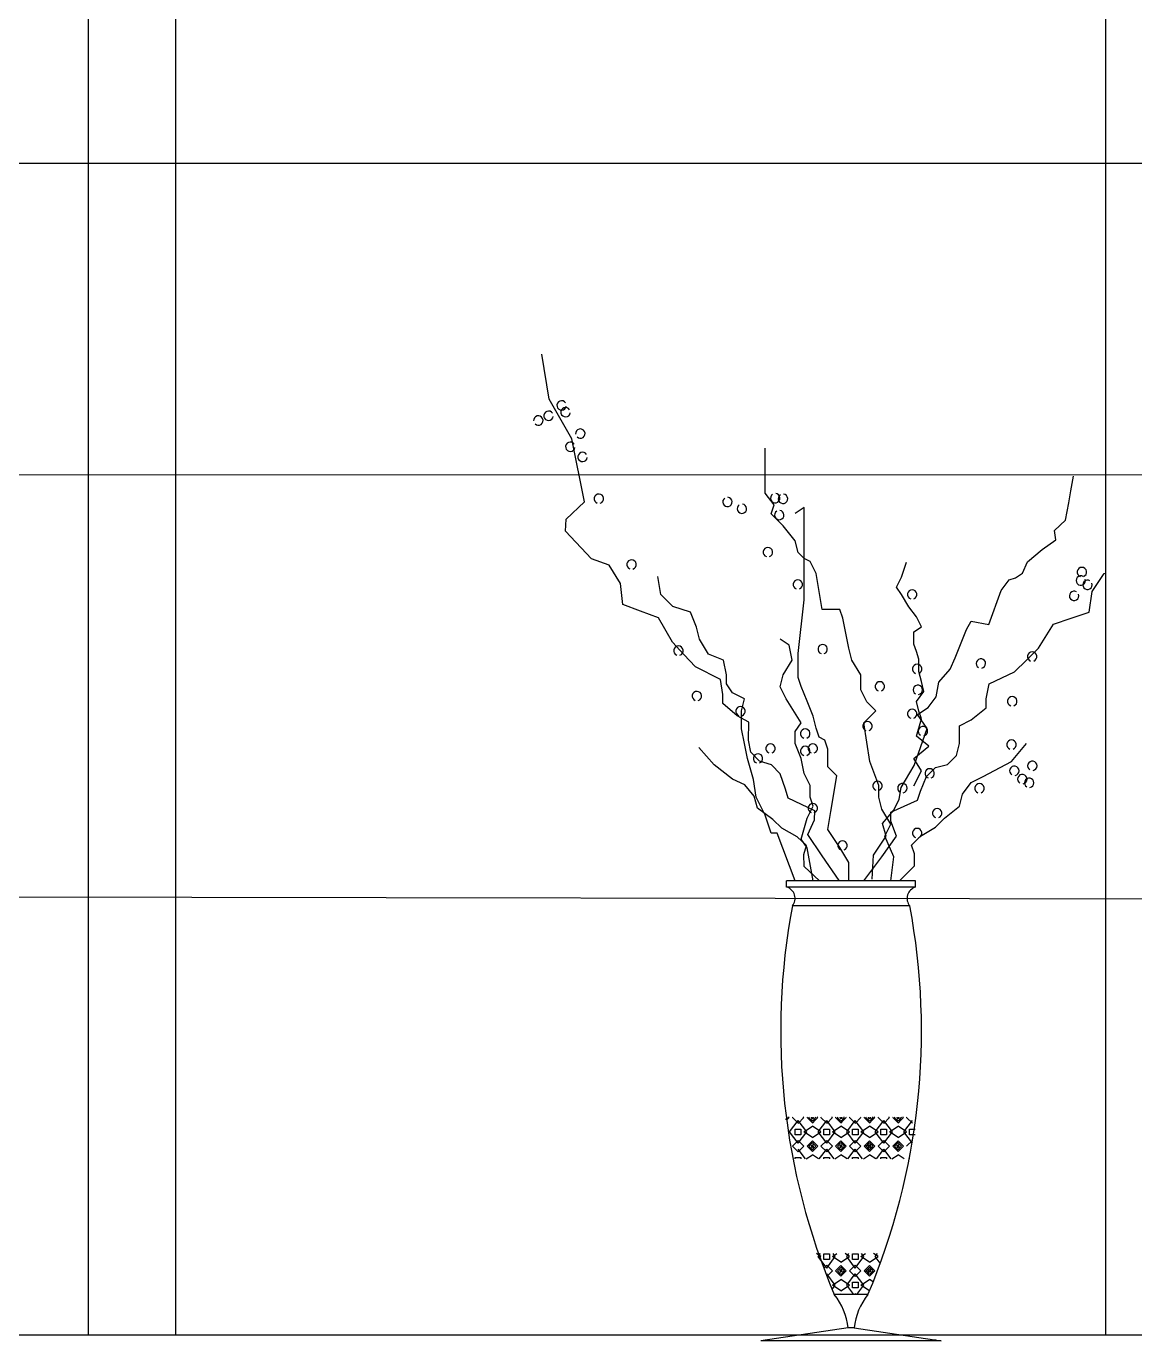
# Model space of a CAD drawing. Extents: x 10753 to 18704, y -5361 to 1140.
# Drawn here: x 15349.7 to 15406.9, y -3806.7 to -3738.9 of the extents above; entities that cross this region are included whole.
import ezdxf

# ---------------------------------------------------------------- set-up
doc = ezdxf.new("R2010")
doc.units = 0
doc.header["$LTSCALE"] = 30
doc.header["$MEASUREMENT"] = 0
doc.layers.get('0').update_dxf_attribs({"linetype": 'CONTINUOUS'})
doc.layers.add('bath', color=23, linetype='CONTINUOUS')
doc.layers.add('WALL', color=2, linetype='CONTINUOUS')
doc.styles.add('DIM_FONT', font='simplex_.ttf', dxfattribs={"width": 0.6})

msp = doc.modelspace()

# ---------------------------------------------------------------- linework, layer by layer
at = {"color": 230}
for p, q in [((15323.43093, -3745.92444), (15558.81494, -3745.92444)), ((15328.75671, -3761.98766), (15558.81494, -3762.02056)), ((15336.63878, -3783.77875), (15558.81494, -3784.15903))]:
    msp.add_line(p, q, dxfattribs=at)
at = {"color": 3, "linetype": 'Continuous'}
msp.add_line((15405.36157, -3767.10262), (15405.43866, -3767.07694), dxfattribs=at)
at = {"color": 8}
for p, q in [((15390.74698, -3802.36112, 12.63086), (15390.51901, -3802.20914, 12.63086)), ((15390.59995, -3802.36144, 12.63086), (15390.71417, -3802.20914, 12.63086)), ((15390.59995, -3802.36144, 12.63086), (15390.71417, -3802.20914, 12.63086)), ((15390.89471, -3802.50876, 12.63086), (15390.89471, -3802.21404, 12.63086)), ((15390.89471, -3802.21404, 12.63086), (15391.18943, -3802.21404, 12.63086)), ((15391.18943, -3802.21404, 12.63086), (15391.18943, -3802.50876, 12.63086)), ((15391.3365, -3802.36104, 12.63086), (15391.56435, -3802.20914, 12.63086)), ((15391.48419, -3802.36136, 12.63086), (15391.37002, -3802.20914, 12.63086)), ((15391.48419, -3802.36136, 12.63086), (15391.37002, -3802.20914, 12.63086)), ((15392.22059, -3802.36112, 12.63086), (15391.99262, -3802.20914, 12.63086)), ((15392.07356, -3802.36144, 12.63086), (15392.18778, -3802.20914, 12.63086)), ((15392.07356, -3802.36144, 12.63086), (15392.18778, -3802.20914, 12.63086)), ((15392.36831, -3802.50876, 12.63086), (15392.36831, -3802.21404, 12.63086)), ((15392.36831, -3802.21404, 12.63086), (15392.66303, -3802.21404, 12.63086)), ((15392.66303, -3802.21404, 12.63086), (15392.66303, -3802.50876, 12.63086)), ((15392.81011, -3802.36104, 12.63086), (15393.03796, -3802.20914, 12.63086)), ((15392.95779, -3802.36136, 12.63086), (15392.84363, -3802.20914, 12.63086)), ((15392.95779, -3802.36136, 12.63086), (15392.84363, -3802.20914, 12.63086)), ((15393.69419, -3802.36112, 12.63086), (15393.46622, -3802.20914, 12.63086)), ((15393.69419, -3802.36112, 12.63086), (15393.46622, -3802.20914, 12.63086)), ((15393.54716, -3802.36144, 12.63086), (15393.66138, -3802.20914, 12.63086)), ((15393.54716, -3802.36144, 12.63086), (15393.66138, -3802.20914, 12.63086)), ((15390.68626, -3802.40158, 12.63086), (15390.74706, -3802.36104, 12.63086)), ((15391.18943, -3802.50876, 12.63086), (15390.89471, -3802.50876, 12.63086)), ((15392.66303, -3802.50876, 12.63086), (15392.36831, -3802.50876, 12.63086))]:
    msp.add_line(p, q, dxfattribs=at)
at = {"layer": 'bath'}
for p, q in [((15376.71709, -3758.09878), (15376.33214, -3755.77483)), ((15377.88233, -3760.14063), (15376.71709, -3758.09878)), ((15378.54446, -3763.39827), (15377.88233, -3760.14063)), ((15387.87295, -3761.40509), (15387.87295, -3760.63515)), ((15387.87295, -3762.02104), (15387.87295, -3761.40509)), ((15387.87295, -3762.94496), (15387.87295, -3762.02104)), ((15403.6474, -3762.84009), (15403.78634, -3762.08279)), ((15388.33522, -3763.56091), (15387.87295, -3762.94496)), ((15403.53626, -3763.44593), (15403.6474, -3762.84009)), ((15377.58961, -3764.29084), (15378.54446, -3763.39827)), ((15388.18113, -3764.02287), (15388.33522, -3763.56091)), ((15403.36954, -3764.35469), (15403.53626, -3763.44593)), ((15377.56906, -3764.90644), (15377.58961, -3764.29084)), ((15388.79749, -3764.63882), (15388.18113, -3764.02287)), ((15389.87612, -3763.68736), (15389.41385, -3763.99533)), ((15389.87612, -3766.61312), (15389.87612, -3763.68736)), ((15378.90886, -3766.33783), (15377.56906, -3764.90644)), ((15389.41385, -3765.40876), (15388.79749, -3764.63882)), ((15402.80371, -3764.87711), (15403.36954, -3764.35469)), ((15402.87191, -3765.35929), (15402.80371, -3764.87711)), ((15389.56794, -3766.02471), (15389.41385, -3765.40876)), ((15402.15453, -3765.85391), (15402.87191, -3765.35929)), ((15379.82261, -3766.67648), (15378.90886, -3766.33783)), ((15389.87612, -3766.33268), (15389.56794, -3766.02471)), ((15390.1843, -3766.48667), (15389.87612, -3766.33268)), ((15401.40935, -3766.49999), (15402.15453, -3765.85391)), ((15380.4078, -3767.62045), (15379.82261, -3766.67648)), ((15389.87612, -3768.46097), (15389.87612, -3766.61312)), ((15390.49248, -3767.10262), (15390.1843, -3766.48667)), ((15394.90317, -3767.28499), (15395.15999, -3766.51505)), ((15401.14664, -3767.07802), (15401.40935, -3766.49999)), ((15380.52585, -3768.7029), (15380.4078, -3767.62045)), ((15382.47981, -3768.18053), (15382.32572, -3767.25661)), ((15390.80066, -3768.95047), (15390.49248, -3767.10262)), ((15394.64636, -3767.79828), (15394.90317, -3767.28499)), ((15400.04277, -3767.97141), (15400.45704, -3767.42118)), ((15400.45704, -3767.42118), (15400.78795, -3767.32533)), ((15400.78795, -3767.32533), (15401.14664, -3767.07802)), ((15404.74521, -3768.02655), (15405.36157, -3767.10262)), ((15383.09617, -3768.79649), (15382.47981, -3768.18053)), ((15394.90317, -3768.18325), (15394.64636, -3767.79828)), ((15395.2884, -3768.82486), (15394.90317, -3768.18325)), ((15399.40621, -3769.73332), (15400.04277, -3767.97141)), ((15404.59112, -3769.10446), (15404.74521, -3768.02655)), ((15381.4396, -3769.04155), (15380.52585, -3768.7029)), ((15382.35334, -3769.3802), (15381.4396, -3769.04155)), ((15384.0207, -3769.10446), (15383.09617, -3768.79649)), ((15389.56794, -3771.23274), (15389.87612, -3768.46097)), ((15391.7252, -3768.95047), (15390.80066, -3768.95047)), ((15391.87929, -3769.41243), (15391.7252, -3768.95047)), ((15395.67363, -3769.33816), (15395.2884, -3768.82486)), ((15383.08227, -3770.63712), (15382.35334, -3769.3802)), ((15384.32888, -3769.8744), (15384.0207, -3769.10446)), ((15392.18747, -3770.95231), (15391.87929, -3769.41243)), ((15395.93044, -3769.85145), (15395.67363, -3769.33816)), ((15398.26193, -3769.99306), (15398.49685, -3769.56649)), ((15398.49685, -3769.56649), (15399.40621, -3769.73332)), ((15401.97159, -3770.95231), (15402.74204, -3769.72041)), ((15402.74204, -3769.72041), (15403.66658, -3769.41243)), ((15403.66658, -3769.41243), (15404.59112, -3769.10446)), ((15384.48298, -3770.49035), (15384.32888, -3769.8744)), ((15395.54522, -3770.10809), (15395.93044, -3769.85145)), ((15395.54522, -3770.74971), (15395.54522, -3770.10809)), ((15397.68094, -3771.45205), (15398.26193, -3769.99306)), ((15383.67773, -3771.27329), (15383.08227, -3770.63712)), ((15384.94525, -3771.26029), (15384.48298, -3770.49035)), ((15389.10568, -3770.79832), (15388.6434, -3770.49035)), ((15389.25976, -3771.56826), (15389.10568, -3770.79832)), ((15392.34156, -3771.56826), (15392.18747, -3770.95231)), ((15395.67363, -3771.13468), (15395.54522, -3770.74971)), ((15401.35523, -3771.56826), (15401.97159, -3770.95231)), ((15384.2732, -3771.90946), (15383.67773, -3771.27329)), ((15385.71569, -3771.56826), (15384.94525, -3771.26029)), ((15385.86979, -3772.3382), (15385.71569, -3771.56826)), ((15388.79749, -3772.3382), (15389.25976, -3771.56826)), ((15389.56794, -3772.46464), (15389.56794, -3771.23274)), ((15392.80383, -3772.3382), (15392.34156, -3771.56826)), ((15395.80203, -3771.51964), (15395.67363, -3771.13468)), ((15395.80203, -3772.16126), (15395.80203, -3771.51964)), ((15397.41824, -3772.03008), (15397.68094, -3771.45205)), ((15400.73887, -3772.18421), (15401.35523, -3771.56826)), ((15385.56109, -3772.56874), (15384.2732, -3771.90946)), ((15385.86979, -3772.80016), (15385.86979, -3772.3382)), ((15388.6434, -3772.95415), (15388.79749, -3772.3382)), ((15389.72203, -3772.92661), (15389.56794, -3772.46464)), ((15392.80383, -3773.10813), (15392.80383, -3772.3382)), ((15395.93044, -3772.67455), (15395.80203, -3772.16126)), ((15396.82462, -3772.70397), (15397.41824, -3772.03008)), ((15399.4297, -3772.80016), (15400.73887, -3772.18421)), ((15385.68941, -3773.34339), (15385.56109, -3772.56874)), ((15386.17796, -3773.26212), (15385.86979, -3772.80016)), ((15388.95158, -3773.5701), (15388.6434, -3772.95415)), ((15390.03021, -3773.69655), (15389.72203, -3772.92661)), ((15393.11201, -3773.72408), (15392.80383, -3773.10813)), ((15396.05885, -3773.18784), (15395.93044, -3772.67455)), ((15396.68569, -3773.46127), (15396.82462, -3772.70397)), ((15399.27561, -3773.5701), (15399.4297, -3772.80016)), ((15385.674, -3773.8051), (15385.68941, -3773.34339)), ((15386.42347, -3774.44641), (15385.674, -3773.8051)), ((15386.79432, -3773.5701), (15386.17796, -3773.26212)), ((15386.64024, -3774.18604), (15386.79432, -3773.5701)), ((15389.72203, -3774.802), (15388.95158, -3773.5701)), ((15390.33839, -3774.46648), (15390.03021, -3773.69655)), ((15393.57428, -3774.18604), (15393.11201, -3773.72408)), ((15395.67363, -3773.70113), (15396.05885, -3773.18784)), ((15395.80203, -3774.21443), (15395.67363, -3773.70113)), ((15396.27142, -3774.01149), (15396.68569, -3773.46127)), ((15399.27561, -3774.03206), (15399.27561, -3773.5701)), ((15387.02921, -3774.77478), (15386.42347, -3774.44641)), ((15386.64024, -3775.10997), (15386.64024, -3774.18604)), ((15390.49248, -3775.08243), (15390.33839, -3774.46648)), ((15392.95792, -3774.802), (15393.57428, -3774.18604)), ((15395.73338, -3774.38246), (15396.27142, -3774.01149)), ((15396.22848, -3775.09952), (15395.73338, -3774.38246)), ((15395.93044, -3774.59939), (15395.80203, -3774.21443)), ((15398.50515, -3774.64801), (15399.27561, -3774.03206)), ((15386.79432, -3775.87991), (15386.64024, -3775.10997)), ((15386.99839, -3775.69819), (15387.02921, -3774.77478)), ((15389.41385, -3775.26396), (15389.72203, -3774.802)), ((15390.64657, -3775.54439), (15390.49248, -3775.08243)), ((15393.2661, -3776.80383), (15392.95792, -3774.802)), ((15395.56413, -3777.01288), (15396.22848, -3775.09952)), ((15395.67363, -3775.49765), (15395.93044, -3774.59939)), ((15397.8888, -3774.95598), (15398.50515, -3774.64801)), ((15397.8888, -3775.87991), (15397.8888, -3774.95598)), ((15387.13184, -3776.31894), (15386.99839, -3775.69819)), ((15389.41385, -3775.87991), (15389.41385, -3775.26396)), ((15390.95475, -3775.69838), (15390.64657, -3775.54439)), ((15391.10884, -3776.16034), (15390.95475, -3775.69838)), ((15396.31566, -3776.01095), (15395.67363, -3775.49765)), ((15385.23711, -3776.97333), (15384.4377, -3776.07434)), ((15386.94842, -3776.64985), (15386.79432, -3775.87991)), ((15387.57844, -3776.79607), (15387.13184, -3776.31894)), ((15389.72203, -3776.64985), (15389.41385, -3775.87991)), ((15391.10884, -3777.08427), (15391.10884, -3776.16034)), ((15395.54522, -3776.65256), (15396.31566, -3776.01095)), ((15397.27244, -3776.95782), (15397.73471, -3776.49586)), ((15397.73471, -3776.49586), (15397.8888, -3775.87991)), ((15400.58478, -3776.80383), (15401.35523, -3775.87991)), ((15386.18563, -3777.71352), (15385.23711, -3776.97333)), ((15387.25659, -3777.72776), (15386.94842, -3776.64985)), ((15388.18932, -3776.97053), (15387.57844, -3776.79607)), ((15388.63592, -3777.44766), (15388.18932, -3776.97053)), ((15389.87612, -3777.41978), (15389.72203, -3776.64985)), ((15391.57111, -3777.54623), (15391.10884, -3777.08427)), ((15393.72837, -3778.03573), (15393.2661, -3776.80383)), ((15394.88716, -3778.14115), (15395.56413, -3777.01288)), ((15395.93044, -3777.29417), (15395.54522, -3776.65256)), ((15396.19381, -3777.57377), (15396.65608, -3777.11181)), ((15396.65608, -3777.11181), (15397.27244, -3776.95782)), ((15399.12152, -3777.57377), (15400.58478, -3776.80383)), ((15386.81147, -3778.00176), (15386.18563, -3777.71352)), ((15387.41068, -3778.65168), (15387.25659, -3777.72776)), ((15388.91824, -3778.22745), (15388.63592, -3777.44766)), ((15390.1843, -3778.03573), (15389.87612, -3777.41978)), ((15391.26293, -3779.39408), (15391.57111, -3777.54623)), ((15395.54522, -3778.06411), (15395.93044, -3777.29417)), ((15395.88563, -3778.34371), (15396.19381, -3777.57377)), ((15398.04289, -3778.49769), (15398.50515, -3777.88175)), ((15398.50515, -3777.88175), (15399.12152, -3777.57377)), ((15387.29306, -3778.60272), (15386.81147, -3778.00176)), ((15389.05683, -3778.69429), (15388.91824, -3778.22745)), ((15390.1843, -3778.65168), (15390.1843, -3778.03573)), ((15393.72837, -3778.65168), (15393.72837, -3778.03573)), ((15394.77601, -3778.74699), (15394.88716, -3778.14115)), ((15395.73154, -3778.80567), (15395.88563, -3778.34371)), ((15397.8888, -3779.11365), (15398.04289, -3778.49769)), ((15387.46664, -3779.21346), (15387.29306, -3778.60272)), ((15387.87295, -3779.57561), (15387.41068, -3778.65168)), ((15388.25627, -3779.80463), (15387.46664, -3779.21346)), ((15390.42232, -3779.35617), (15389.05683, -3778.69429)), ((15390.03021, -3779.7296), (15390.33839, -3779.11365)), ((15390.33839, -3779.11365), (15390.1843, -3778.65168)), ((15393.88246, -3779.26763), (15393.72837, -3778.65168)), ((15394.34473, -3779.42162), (15395.73154, -3778.80567)), ((15394.5133, -3779.32502), (15394.77601, -3778.74699)), ((15397.11835, -3779.72959), (15397.8888, -3779.11365)), ((15388.18113, -3780.49953), (15387.87295, -3779.57561)), ((15388.73297, -3780.25168), (15388.25627, -3779.80463)), ((15389.72203, -3780.80751), (15390.03021, -3779.7296)), ((15390.07321, -3780.5771), (15390.40691, -3779.81788)), ((15390.40691, -3779.81788), (15390.42232, -3779.35617)), ((15391.10884, -3780.31801), (15391.26293, -3779.39408)), ((15394.34473, -3780.03757), (15393.88246, -3779.26763)), ((15393.91969, -3779.9989), (15394.5133, -3779.32502)), ((15394.34473, -3779.88358), (15394.34473, -3779.42162)), ((15394.65291, -3780.65352), (15394.34473, -3779.88358)), ((15396.65608, -3780.19156), (15397.11835, -3779.72959)), ((15388.48931, -3780.49953), (15388.18113, -3780.49953)), ((15389.41385, -3782.96333), (15388.48931, -3780.49953)), ((15389.5177, -3780.68894), (15388.73297, -3780.25168)), ((15390.80727, -3781.68012), (15390.07321, -3780.5771)), ((15391.7252, -3781.24193), (15391.10884, -3780.31801)), ((15394.11167, -3780.66035), (15393.91969, -3779.9989)), ((15394.03655, -3780.65352), (15394.34473, -3780.03757)), ((15395.88563, -3780.65352), (15396.65608, -3780.19156)), ((15389.99441, -3781.13599), (15389.5177, -3780.68894)), ((15390.03021, -3781.26947), (15389.72203, -3780.80751)), ((15389.85507, -3781.60261), (15389.99441, -3781.13599)), ((15390.33839, -3782.96333), (15390.03021, -3781.26947)), ((15392.18747, -3782.01187), (15391.7252, -3781.24193)), ((15393.46248, -3781.63716), (15394.11167, -3780.66035)), ((15393.88246, -3781.73143), (15394.65291, -3780.65352)), ((15394.49882, -3781.73143), (15394.03655, -3780.65352)), ((15395.42336, -3781.11548), (15395.88563, -3780.65352)), ((15395.57745, -3781.57744), (15395.42336, -3781.11548)), ((15389.87463, -3782.21825), (15389.85507, -3781.60261)), ((15391.6902, -3782.94218), (15390.80727, -3781.68012)), ((15392.95792, -3782.96333), (15393.88246, -3781.73143)), ((15393.39175, -3782.87664), (15393.46248, -3781.63716)), ((15394.34473, -3782.96333), (15394.49882, -3781.73143)), ((15395.57745, -3782.19339), (15395.57745, -3781.57744)), ((15390.66915, -3782.96333), (15389.87463, -3782.21825)), ((15392.18747, -3782.93579), (15392.18747, -3782.01187)), ((15394.807, -3782.96333), (15395.57745, -3782.19339)), ((15388.97628, -3783.28681), (15388.97628, -3782.96333)), ((15395.62823, -3782.96333), (15388.97628, -3782.96333)), ((15395.62823, -3783.28681), (15388.97628, -3783.28681)), ((15395.62823, -3783.28681), (15395.62823, -3782.96333)), ((15395.33195, -3784.25923), (15389.27256, -3784.25923)), ((15388.92307, -3795.28151, 12.63086), (15389.01517, -3795.18941, 12.63086)), ((15388.96912, -3795.32756, 12.63086), (15389.10727, -3795.18941, 12.63086)), ((15389.01517, -3795.18616, 12.63086), (15388.98605, -3795.15704, 12.63086)), ((15389.10727, -3795.18616, 12.63086), (15389.07815, -3795.15704, 12.63086)), ((15389.12635, -3795.92371, 12.63086), (15389.56843, -3795.33427, 12.63086)), ((15389.12635, -3795.92371, 12.63086), (15389.56843, -3795.33427, 12.63086)), ((15389.27305, -3795.1894, 12.63086), (15389.30542, -3795.15704, 12.63086)), ((15389.56777, -3795.48088, 12.63086), (15389.27305, -3795.18616, 12.63086)), ((15389.56777, -3795.48413, 12.63086), (15389.8625, -3795.18941, 12.63086)), ((15390.01058, -3795.92364, 12.63086), (15389.5685, -3795.3342, 12.63086)), ((15390.01058, -3795.92364, 12.63086), (15389.5685, -3795.3342, 12.63086)), ((15389.8625, -3795.18616, 12.63086), (15389.83337, -3795.15704, 12.63086)), ((15390.02828, -3795.1894, 12.63086), (15390.06064, -3795.15704, 12.63086)), ((15390.16643, -3795.32431, 12.63086), (15390.02828, -3795.18616, 12.63086)), ((15390.12038, -3795.1894, 12.63086), (15390.15274, -3795.15704, 12.63086)), ((15390.21248, -3795.27826, 12.63086), (15390.12038, -3795.18616, 12.63086)), ((15390.30458, -3795.46246, 12.63086), (15390.16643, -3795.32431, 12.63086)), ((15390.30458, -3795.37036, 12.63086), (15390.21248, -3795.27826, 12.63086)), ((15390.25922, -3795.18687, 12.63086), (15390.25922, -3795.15704, 12.63086)), ((15390.25922, -3795.18687, 12.63086), (15390.25922, -3795.23292, 12.63086)), ((15390.25922, -3795.23292, 12.63086), (15390.30527, -3795.23292, 12.63086)), ((15390.30458, -3795.37361, 12.63086), (15390.39668, -3795.28151, 12.63086)), ((15390.30458, -3795.46571, 12.63086), (15390.44273, -3795.32756, 12.63086)), ((15390.35132, -3795.23292, 12.63086), (15390.30527, -3795.23292, 12.63086)), ((15390.35132, -3795.18687, 12.63086), (15390.35132, -3795.15704, 12.63086)), ((15390.35132, -3795.18687, 12.63086), (15390.35132, -3795.23292, 12.63086)), ((15390.39668, -3795.28151, 12.63086), (15390.48878, -3795.18941, 12.63086)), ((15390.44273, -3795.32756, 12.63086), (15390.58088, -3795.18941, 12.63086)), ((15390.48878, -3795.18616, 12.63086), (15390.45966, -3795.15704, 12.63086)), ((15390.58088, -3795.18616, 12.63086), (15390.55176, -3795.15704, 12.63086)), ((15390.59995, -3795.92371, 12.63086), (15391.04203, -3795.33427, 12.63086)), ((15390.59995, -3795.92371, 12.63086), (15391.04203, -3795.33427, 12.63086)), ((15390.74666, -3795.18941, 12.63086), (15390.77903, -3795.15704, 12.63086)), ((15391.04138, -3795.48088, 12.63086), (15390.74666, -3795.18616, 12.63086)), ((15391.04138, -3795.48413, 12.63086), (15391.3361, -3795.18941, 12.63086)), ((15391.48419, -3795.92364, 12.63086), (15391.04211, -3795.3342, 12.63086)), ((15391.48419, -3795.92364, 12.63086), (15391.04211, -3795.3342, 12.63086)), ((15391.3361, -3795.18616, 12.63086), (15391.30698, -3795.15704, 12.63086)), ((15391.50188, -3795.18941, 12.63086), (15391.53425, -3795.15704, 12.63086)), ((15391.64003, -3795.32431, 12.63086), (15391.50188, -3795.18616, 12.63086)), ((15391.59398, -3795.18941, 12.63086), (15391.62635, -3795.15704, 12.63086)), ((15391.68608, -3795.27826, 12.63086), (15391.59398, -3795.18616, 12.63086)), ((15391.77818, -3795.46246, 12.63086), (15391.64003, -3795.32431, 12.63086)), ((15391.77818, -3795.37036, 12.63086), (15391.68608, -3795.27826, 12.63086)), ((15391.73282, -3795.18687, 12.63086), (15391.73282, -3795.15704, 12.63086)), ((15391.73282, -3795.18687, 12.63086), (15391.73282, -3795.23292, 12.63086)), ((15391.73282, -3795.23292, 12.63086), (15391.77887, -3795.23292, 12.63086)), ((15391.77818, -3795.37361, 12.63086), (15391.87028, -3795.28151, 12.63086)), ((15391.77818, -3795.46571, 12.63086), (15391.91633, -3795.32756, 12.63086)), ((15391.82492, -3795.23292, 12.63086), (15391.77887, -3795.23292, 12.63086)), ((15391.82492, -3795.18687, 12.63086), (15391.82492, -3795.15704, 12.63086)), ((15391.82492, -3795.18687, 12.63086), (15391.82492, -3795.23292, 12.63086)), ((15391.87028, -3795.28151, 12.63086), (15391.96238, -3795.18941, 12.63086)), ((15391.91633, -3795.32756, 12.63086), (15392.05448, -3795.18941, 12.63086)), ((15391.96238, -3795.18615, 12.63086), (15391.93326, -3795.15704, 12.63086)), ((15392.05448, -3795.18615, 12.63086), (15392.02536, -3795.15704, 12.63086)), ((15392.07356, -3795.92371, 12.63086), (15392.51564, -3795.33427, 12.63086)), ((15392.07356, -3795.92371, 12.63086), (15392.51564, -3795.33427, 12.63086)), ((15392.22026, -3795.18941, 12.63086), (15392.25263, -3795.15704, 12.63086)), ((15392.51498, -3795.48088, 12.63086), (15392.22026, -3795.18615, 12.63086)), ((15392.51498, -3795.48413, 12.63086), (15392.8097, -3795.18941, 12.63086)), ((15392.95779, -3795.92364, 12.63086), (15392.51571, -3795.3342, 12.63086)), ((15392.95779, -3795.92364, 12.63086), (15392.51571, -3795.3342, 12.63086)), ((15392.8097, -3795.18615, 12.63086), (15392.78059, -3795.15704, 12.63086)), ((15392.97548, -3795.18941, 12.63086), (15393.00786, -3795.15704, 12.63086)), ((15393.11363, -3795.3243, 12.63086), (15392.97548, -3795.18615, 12.63086)), ((15393.06758, -3795.18941, 12.63086), (15393.09996, -3795.15704, 12.63086)), ((15393.15968, -3795.27825, 12.63086), (15393.06759, -3795.18616, 12.63086)), ((15393.25178, -3795.46246, 12.63086), (15393.11363, -3795.3243, 12.63086)), ((15393.25178, -3795.37035, 12.63086), (15393.15969, -3795.27826, 12.63086)), ((15393.20643, -3795.18687, 12.63086), (15393.20643, -3795.15704, 12.63086)), ((15393.20643, -3795.18687, 12.63086), (15393.20643, -3795.23292, 12.63086)), ((15393.20643, -3795.23292, 12.63086), (15393.25248, -3795.23292, 12.63086)), ((15393.25178, -3795.37361, 12.63086), (15393.34388, -3795.28151, 12.63086)), ((15393.25178, -3795.46571, 12.63086), (15393.38993, -3795.32756, 12.63086)), ((15393.29853, -3795.23292, 12.63086), (15393.25248, -3795.23292, 12.63086)), ((15393.29853, -3795.18687, 12.63086), (15393.29853, -3795.15704, 12.63086)), ((15393.29853, -3795.18687, 12.63086), (15393.29853, -3795.23292, 12.63086)), ((15393.34388, -3795.28151, 12.63086), (15393.43598, -3795.18941, 12.63086)), ((15393.38993, -3795.32756, 12.63086), (15393.52808, -3795.18941, 12.63086)), ((15393.43598, -3795.18615, 12.63086), (15393.40687, -3795.15704, 12.63086)), ((15393.52808, -3795.18615, 12.63086), (15393.49897, -3795.15704, 12.63086)), ((15393.54716, -3795.92371, 12.63086), (15393.98924, -3795.33427, 12.63086)), ((15393.54716, -3795.92371, 12.63086), (15393.98924, -3795.33427, 12.63086)), ((15393.69387, -3795.18941, 12.63086), (15393.72624, -3795.15704, 12.63086)), ((15393.98859, -3795.48087, 12.63086), (15393.69387, -3795.18615, 12.63086)), ((15393.98859, -3795.48413, 12.63086), (15394.28331, -3795.18941, 12.63086)), ((15394.4314, -3795.92364, 12.63086), (15393.98932, -3795.3342, 12.63086)), ((15394.4314, -3795.92364, 12.63086), (15393.98932, -3795.3342, 12.63086)), ((15394.28331, -3795.18615, 12.63086), (15394.25419, -3795.15704, 12.63086)), ((15394.44909, -3795.18941, 12.63086), (15394.48146, -3795.15704, 12.63086)), ((15394.58724, -3795.3243, 12.63086), (15394.44909, -3795.18615, 12.63086)), ((15394.54119, -3795.18941, 12.63086), (15394.57356, -3795.15704, 12.63086)), ((15394.63329, -3795.27825, 12.63086), (15394.54119, -3795.18615, 12.63086)), ((15394.72539, -3795.46245, 12.63086), (15394.58724, -3795.3243, 12.63086)), ((15394.72539, -3795.37035, 12.63086), (15394.63329, -3795.27825, 12.63086)), ((15394.68003, -3795.18687, 12.63086), (15394.68003, -3795.15704, 12.63086)), ((15394.68003, -3795.18687, 12.63086), (15394.68003, -3795.23292, 12.63086)), ((15394.68003, -3795.23292, 12.63086), (15394.72608, -3795.23292, 12.63086)), ((15394.72539, -3795.37362, 12.63086), (15394.81749, -3795.28152, 12.63086)), ((15394.72539, -3795.46572, 12.63086), (15394.86354, -3795.32757, 12.63086)), ((15394.77213, -3795.23292, 12.63086), (15394.72608, -3795.23292, 12.63086)), ((15394.77213, -3795.18687, 12.63086), (15394.77213, -3795.15704, 12.63086)), ((15394.77213, -3795.18687, 12.63086), (15394.77213, -3795.23292, 12.63086)), ((15394.81749, -3795.28152, 12.63086), (15394.90959, -3795.18942, 12.63086)), ((15394.86354, -3795.32757, 12.63086), (15395.00169, -3795.18942, 12.63086)), ((15394.90959, -3795.18615, 12.63086), (15394.88048, -3795.15704, 12.63086)), ((15395.00169, -3795.18615, 12.63086), (15394.97258, -3795.15704, 12.63086)), ((15395.02077, -3795.92371, 12.63086), (15395.46285, -3795.33427, 12.63086)), ((15395.02077, -3795.92372, 12.63086), (15395.46285, -3795.33427, 12.63086)), ((15395.16747, -3795.18941, 12.63086), (15395.19985, -3795.15704, 12.63086)), ((15395.46219, -3795.48087, 12.63086), (15395.16747, -3795.18615, 12.63086)), ((15389.5685, -3796.51308, 12.63086), (15389.12642, -3795.92364, 12.63086)), ((15389.5685, -3796.51308, 12.63086), (15389.12642, -3795.92364, 12.63086)), ((15389.4211, -3795.77632, 12.63086), (15389.71582, -3795.77632, 12.63086)), ((15389.4211, -3796.07104, 12.63086), (15389.4211, -3795.77632, 12.63086)), ((15389.71582, -3796.07104, 12.63086), (15389.4211, -3796.07104, 12.63086)), ((15389.56843, -3796.51316, 12.63086), (15390.01051, -3795.92371, 12.63086)), ((15389.56843, -3796.51316, 12.63086), (15390.01051, -3795.92371, 12.63086)), ((15389.71582, -3795.77632, 12.63086), (15389.71582, -3796.07104, 12.63086)), ((15390.3049, -3796.21812, 12.63086), (15389.86282, -3795.9234, 12.63086)), ((15390.3049, -3796.21812, 12.63086), (15389.86282, -3795.9234, 12.63086)), ((15389.8629, -3795.92332, 12.63086), (15390.30498, -3795.6286, 12.63086)), ((15389.8629, -3795.92332, 12.63086), (15390.30498, -3795.6286, 12.63086)), ((15390.74698, -3795.9234, 12.63086), (15390.3049, -3795.62868, 12.63086)), ((15390.30498, -3796.21804, 12.63086), (15390.74706, -3795.92332, 12.63086)), ((15391.04211, -3796.51308, 12.63086), (15390.60002, -3795.92364, 12.63086)), ((15391.04211, -3796.51308, 12.63086), (15390.60002, -3795.92364, 12.63086)), ((15390.89471, -3795.77632, 12.63086), (15391.18943, -3795.77632, 12.63086)), ((15390.89471, -3796.07104, 12.63086), (15390.89471, -3795.77632, 12.63086)), ((15391.18943, -3796.07104, 12.63086), (15390.89471, -3796.07104, 12.63086)), ((15391.04203, -3796.51316, 12.63086), (15391.48411, -3795.92371, 12.63086)), ((15391.04203, -3796.51316, 12.63086), (15391.48411, -3795.92371, 12.63086)), ((15391.18943, -3795.77632, 12.63086), (15391.18943, -3796.07104, 12.63086)), ((15391.77851, -3796.21812, 12.63086), (15391.33643, -3795.9234, 12.63086)), ((15391.3365, -3795.92332, 12.63086), (15391.77858, -3795.6286, 12.63086)), ((15392.22059, -3795.9234, 12.63086), (15391.77851, -3795.62868, 12.63086)), ((15391.77858, -3796.21804, 12.63086), (15392.22066, -3795.92332, 12.63086)), ((15392.51571, -3796.51308, 12.63086), (15392.07363, -3795.92364, 12.63086)), ((15392.51571, -3796.51308, 12.63086), (15392.07363, -3795.92364, 12.63086)), ((15392.36831, -3795.77632, 12.63086), (15392.66303, -3795.77632, 12.63086)), ((15392.36831, -3796.07104, 12.63086), (15392.36831, -3795.77632, 12.63086)), ((15392.66303, -3796.07104, 12.63086), (15392.36831, -3796.07104, 12.63086)), ((15392.51564, -3796.51316, 12.63086), (15392.95772, -3795.92371, 12.63086)), ((15392.51564, -3796.51316, 12.63086), (15392.95772, -3795.92371, 12.63086)), ((15392.66303, -3795.77632, 12.63086), (15392.66303, -3796.07104, 12.63086)), ((15393.25211, -3796.21812, 12.63086), (15392.81003, -3795.9234, 12.63086)), ((15392.81011, -3795.92332, 12.63086), (15393.25219, -3795.6286, 12.63086)), ((15393.69419, -3795.9234, 12.63086), (15393.25211, -3795.62868, 12.63086)), ((15393.69419, -3795.9234, 12.63086), (15393.25211, -3795.62868, 12.63086)), ((15393.25219, -3796.21804, 12.63086), (15393.69427, -3795.92332, 12.63086)), ((15393.25219, -3796.21804, 12.63086), (15393.69427, -3795.92332, 12.63086)), ((15393.98932, -3796.51308, 12.63086), (15393.54723, -3795.92364, 12.63086)), ((15393.98932, -3796.51308, 12.63086), (15393.54723, -3795.92364, 12.63086)), ((15393.84192, -3795.77632, 12.63086), (15394.13664, -3795.77632, 12.63086)), ((15393.84192, -3796.07104, 12.63086), (15393.84192, -3795.77632, 12.63086)), ((15394.13664, -3796.07104, 12.63086), (15393.84192, -3796.07104, 12.63086)), ((15393.98924, -3796.51316, 12.63086), (15394.43132, -3795.92371, 12.63086)), ((15393.98924, -3796.51316, 12.63086), (15394.43132, -3795.92371, 12.63086)), ((15394.13664, -3795.77632, 12.63086), (15394.13664, -3796.07104, 12.63086)), ((15394.72572, -3796.21812, 12.63086), (15394.28363, -3795.9234, 12.63086)), ((15394.72572, -3796.21812, 12.63086), (15394.28363, -3795.9234, 12.63086)), ((15394.28371, -3795.92332, 12.63086), (15394.72579, -3795.6286, 12.63086)), ((15394.28371, -3795.92332, 12.63086), (15394.72579, -3795.6286, 12.63086)), ((15395.1678, -3795.9234, 12.63086), (15394.72572, -3795.62868, 12.63086)), ((15394.72579, -3796.21804, 12.63086), (15395.16787, -3795.92332, 12.63086)), ((15395.46292, -3796.51308, 12.63086), (15395.02084, -3795.92364, 12.63086)), ((15395.46292, -3796.51308, 12.63086), (15395.02084, -3795.92364, 12.63086)), ((15395.31552, -3795.77632, 12.63086), (15395.61024, -3795.77632, 12.63086)), ((15395.31552, -3796.07104, 12.63086), (15395.31552, -3795.77632, 12.63086)), ((15395.61024, -3796.07104, 12.63086), (15395.31552, -3796.07104, 12.63086)), ((15389.27305, -3796.66301, 12.63086), (15389.56777, -3796.36829, 12.63086)), ((15389.56777, -3796.95449, 12.63086), (15389.27305, -3796.65977, 12.63086)), ((15389.8625, -3796.65976, 12.63086), (15389.56777, -3796.36504, 12.63086)), ((15389.56777, -3796.95773, 12.63086), (15389.8625, -3796.66301, 12.63086)), ((15389.94848, -3797.31444, 12.63086), (15389.5685, -3796.8078, 12.63086)), ((15389.94848, -3797.31444, 12.63086), (15389.5685, -3796.8078, 12.63086)), ((15390.02828, -3796.66301, 12.63086), (15390.16643, -3796.52486, 12.63086)), ((15390.16643, -3796.79792, 12.63086), (15390.02828, -3796.65977, 12.63086)), ((15390.12038, -3796.66301, 12.63086), (15390.21248, -3796.57091, 12.63086)), ((15390.21248, -3796.75187, 12.63086), (15390.12038, -3796.65977, 12.63086)), ((15390.16643, -3796.52486, 12.63086), (15390.30458, -3796.38671, 12.63086)), ((15390.30458, -3796.93607, 12.63086), (15390.16643, -3796.79792, 12.63086)), ((15390.21248, -3796.57091, 12.63086), (15390.30458, -3796.47881, 12.63086)), ((15390.30458, -3796.84397, 12.63086), (15390.21248, -3796.75187, 12.63086)), ((15390.25922, -3796.61443, 12.63086), (15390.30527, -3796.61443, 12.63086)), ((15390.25922, -3796.66048, 12.63086), (15390.25922, -3796.61443, 12.63086)), ((15390.25922, -3796.66048, 12.63086), (15390.25922, -3796.70653, 12.63086)), ((15390.25922, -3796.70653, 12.63086), (15390.30527, -3796.70653, 12.63086)), ((15390.44273, -3796.52161, 12.63086), (15390.30458, -3796.38346, 12.63086)), ((15390.39668, -3796.56766, 12.63086), (15390.30458, -3796.47556, 12.63086)), ((15390.30458, -3796.84721, 12.63086), (15390.39668, -3796.75512, 12.63086)), ((15390.30458, -3796.93932, 12.63086), (15390.44273, -3796.80116, 12.63086)), ((15390.35132, -3796.61443, 12.63086), (15390.30527, -3796.61443, 12.63086)), ((15390.35132, -3796.70653, 12.63086), (15390.30527, -3796.70653, 12.63086)), ((15390.35132, -3796.66048, 12.63086), (15390.35132, -3796.61443, 12.63086)), ((15390.35132, -3796.66048, 12.63086), (15390.35132, -3796.70653, 12.63086)), ((15390.48878, -3796.65976, 12.63086), (15390.39668, -3796.56766, 12.63086)), ((15390.39668, -3796.75511, 12.63086), (15390.48878, -3796.66302, 12.63086)), ((15390.58088, -3796.65976, 12.63086), (15390.44273, -3796.52161, 12.63086)), ((15390.44273, -3796.80116, 12.63086), (15390.58088, -3796.66301, 12.63086)), ((15390.66211, -3797.31444, 12.63086), (15391.04203, -3796.80788, 12.63086)), ((15390.66211, -3797.31444, 12.63086), (15391.04203, -3796.80788, 12.63086)), ((15390.74666, -3796.66301, 12.63086), (15391.04138, -3796.36829, 12.63086)), ((15391.04138, -3796.95448, 12.63086), (15390.74666, -3796.65976, 12.63086)), ((15391.3361, -3796.65976, 12.63086), (15391.04138, -3796.36504, 12.63086)), ((15391.04138, -3796.95774, 12.63086), (15391.3361, -3796.66301, 12.63086)), ((15391.42209, -3797.31444, 12.63086), (15391.04211, -3796.8078, 12.63086)), ((15391.42209, -3797.31444, 12.63086), (15391.04211, -3796.8078, 12.63086)), ((15391.50188, -3796.66301, 12.63086), (15391.64003, -3796.52486, 12.63086)), ((15391.64003, -3796.79791, 12.63086), (15391.50188, -3796.65976, 12.63086)), ((15391.59398, -3796.66301, 12.63086), (15391.68608, -3796.57091, 12.63086)), ((15391.68608, -3796.75186, 12.63086), (15391.59398, -3796.65976, 12.63086)), ((15391.64003, -3796.52486, 12.63086), (15391.77818, -3796.38671, 12.63086)), ((15391.77818, -3796.93606, 12.63086), (15391.64003, -3796.79791, 12.63086)), ((15391.68608, -3796.57091, 12.63086), (15391.77818, -3796.47881, 12.63086)), ((15391.77818, -3796.84396, 12.63086), (15391.68608, -3796.75186, 12.63086)), ((15391.73282, -3796.61443, 12.63086), (15391.77887, -3796.61443, 12.63086)), ((15391.73282, -3796.66048, 12.63086), (15391.73282, -3796.61443, 12.63086)), ((15391.73282, -3796.66048, 12.63086), (15391.73282, -3796.70653, 12.63086)), ((15391.73282, -3796.70653, 12.63086), (15391.77887, -3796.70653, 12.63086)), ((15391.91633, -3796.52161, 12.63086), (15391.77818, -3796.38346, 12.63086)), ((15391.87028, -3796.56766, 12.63086), (15391.77818, -3796.47556, 12.63086)), ((15391.77818, -3796.84722, 12.63086), (15391.87028, -3796.75512, 12.63086)), ((15391.77818, -3796.93932, 12.63086), (15391.91633, -3796.80117, 12.63086)), ((15391.82492, -3796.61443, 12.63086), (15391.77887, -3796.61443, 12.63086)), ((15391.82492, -3796.70653, 12.63086), (15391.77887, -3796.70653, 12.63086)), ((15391.82492, -3796.66048, 12.63086), (15391.82492, -3796.61443, 12.63086)), ((15391.82492, -3796.66048, 12.63086), (15391.82492, -3796.70653, 12.63086)), ((15391.96238, -3796.65976, 12.63086), (15391.87028, -3796.56766, 12.63086)), ((15391.87028, -3796.75512, 12.63086), (15391.96238, -3796.66302, 12.63086)), ((15392.05448, -3796.65976, 12.63086), (15391.91633, -3796.52161, 12.63086)), ((15391.91633, -3796.80117, 12.63086), (15392.05448, -3796.66302, 12.63086)), ((15392.13571, -3797.31444, 12.63086), (15392.51564, -3796.80788, 12.63086)), ((15392.13571, -3797.31444, 12.63086), (15392.51564, -3796.80788, 12.63086)), ((15392.22026, -3796.66302, 12.63086), (15392.51498, -3796.36829, 12.63086)), ((15392.51498, -3796.95448, 12.63086), (15392.22026, -3796.65976, 12.63086)), ((15392.8097, -3796.65976, 12.63086), (15392.51498, -3796.36504, 12.63086)), ((15392.51498, -3796.95774, 12.63086), (15392.8097, -3796.66302, 12.63086)), ((15392.89569, -3797.31444, 12.63086), (15392.51571, -3796.8078, 12.63086)), ((15392.89569, -3797.31444, 12.63086), (15392.51571, -3796.8078, 12.63086)), ((15392.97548, -3796.66302, 12.63086), (15393.11363, -3796.52486, 12.63086)), ((15393.11363, -3796.79791, 12.63086), (15392.97548, -3796.65976, 12.63086)), ((15393.06758, -3796.66302, 12.63086), (15393.15968, -3796.57092, 12.63086)), ((15393.15968, -3796.75186, 12.63086), (15393.06759, -3796.65976, 12.63086)), ((15393.11363, -3796.52486, 12.63086), (15393.25178, -3796.38671, 12.63086)), ((15393.25178, -3796.93606, 12.63086), (15393.11363, -3796.79791, 12.63086)), ((15393.15968, -3796.57091, 12.63086), (15393.25178, -3796.47882, 12.63086)), ((15393.25178, -3796.84396, 12.63086), (15393.15969, -3796.75186, 12.63086)), ((15393.20643, -3796.61443, 12.63086), (15393.25248, -3796.61443, 12.63086)), ((15393.20643, -3796.66048, 12.63086), (15393.20643, -3796.61443, 12.63086)), ((15393.20643, -3796.66048, 12.63086), (15393.20643, -3796.70653, 12.63086)), ((15393.20643, -3796.70653, 12.63086), (15393.25248, -3796.70653, 12.63086)), ((15393.38993, -3796.52161, 12.63086), (15393.25178, -3796.38346, 12.63086)), ((15393.34388, -3796.56766, 12.63086), (15393.25178, -3796.47556, 12.63086)), ((15393.25178, -3796.84722, 12.63086), (15393.34388, -3796.75512, 12.63086)), ((15393.25178, -3796.93932, 12.63086), (15393.38993, -3796.80117, 12.63086)), ((15393.29853, -3796.61443, 12.63086), (15393.25248, -3796.61443, 12.63086)), ((15393.29853, -3796.70653, 12.63086), (15393.25248, -3796.70653, 12.63086)), ((15393.29853, -3796.66048, 12.63086), (15393.29853, -3796.61443, 12.63086)), ((15393.29853, -3796.66048, 12.63086), (15393.29853, -3796.70653, 12.63086)), ((15393.43598, -3796.65976, 12.63086), (15393.34388, -3796.56766, 12.63086)), ((15393.34388, -3796.75512, 12.63086), (15393.43598, -3796.66302, 12.63086)), ((15393.52808, -3796.65976, 12.63086), (15393.38993, -3796.52161, 12.63086)), ((15393.38993, -3796.80117, 12.63086), (15393.52808, -3796.66302, 12.63086)), ((15393.60932, -3797.31444, 12.63086), (15393.98924, -3796.80788, 12.63086)), ((15393.60932, -3797.31444, 12.63086), (15393.98924, -3796.80788, 12.63086)), ((15393.69387, -3796.66302, 12.63086), (15393.98859, -3796.3683, 12.63086)), ((15393.98859, -3796.95448, 12.63086), (15393.69387, -3796.65976, 12.63086)), ((15394.28331, -3796.65976, 12.63086), (15393.98859, -3796.36504, 12.63086)), ((15393.98859, -3796.95774, 12.63086), (15394.28331, -3796.66302, 12.63086)), ((15394.3693, -3797.31444, 12.63086), (15393.98932, -3796.8078, 12.63086)), ((15394.3693, -3797.31444, 12.63086), (15393.98932, -3796.8078, 12.63086)), ((15394.44909, -3796.66302, 12.63086), (15394.58724, -3796.52487, 12.63086)), ((15394.58724, -3796.79791, 12.63086), (15394.44909, -3796.65976, 12.63086)), ((15394.54119, -3796.66302, 12.63086), (15394.63329, -3796.57092, 12.63086)), ((15394.63329, -3796.75186, 12.63086), (15394.54119, -3796.65976, 12.63086)), ((15394.58724, -3796.52487, 12.63086), (15394.72539, -3796.38672, 12.63086)), ((15394.72539, -3796.93606, 12.63086), (15394.58724, -3796.79791, 12.63086)), ((15394.63329, -3796.57092, 12.63086), (15394.72539, -3796.47882, 12.63086)), ((15394.72539, -3796.84396, 12.63086), (15394.63329, -3796.75186, 12.63086)), ((15394.68003, -3796.61443, 12.63086), (15394.72608, -3796.61443, 12.63086)), ((15394.68003, -3796.66048, 12.63086), (15394.68003, -3796.61443, 12.63086)), ((15394.68003, -3796.66048, 12.63086), (15394.68003, -3796.70653, 12.63086)), ((15394.68003, -3796.70653, 12.63086), (15394.72608, -3796.70653, 12.63086)), ((15394.86354, -3796.5216, 12.63086), (15394.72539, -3796.38345, 12.63086)), ((15394.81749, -3796.56765, 12.63086), (15394.72539, -3796.47555, 12.63086)), ((15394.72539, -3796.84722, 12.63086), (15394.81749, -3796.75512, 12.63086)), ((15394.72539, -3796.93932, 12.63086), (15394.86354, -3796.80117, 12.63086)), ((15394.77213, -3796.61443, 12.63086), (15394.72608, -3796.61443, 12.63086)), ((15394.77213, -3796.70653, 12.63086), (15394.72608, -3796.70653, 12.63086)), ((15394.77213, -3796.66048, 12.63086), (15394.77213, -3796.61443, 12.63086)), ((15394.77213, -3796.66048, 12.63086), (15394.77213, -3796.70653, 12.63086)), ((15394.90959, -3796.65975, 12.63086), (15394.81749, -3796.56765, 12.63086)), ((15394.81749, -3796.75512, 12.63086), (15394.90959, -3796.66302, 12.63086)), ((15395.00169, -3796.65975, 12.63086), (15394.86354, -3796.5216, 12.63086)), ((15394.86354, -3796.80117, 12.63086), (15395.00169, -3796.66302, 12.63086)), ((15395.16747, -3796.66302, 12.63086), (15395.46219, -3796.3683, 12.63086)), ((15389.4211, -3797.24992, 12.63086), (15389.71582, -3797.24992, 12.63086)), ((15389.4211, -3797.31444, 12.63086), (15389.4211, -3797.24992, 12.63086)), ((15389.71582, -3797.24992, 12.63086), (15389.71582, -3797.31444, 12.63086)), ((15389.98662, -3797.31444, 12.63086), (15390.30498, -3797.1022, 12.63086)), ((15389.98662, -3797.31444, 12.63086), (15390.30498, -3797.1022, 12.63086)), ((15390.62314, -3797.31444, 12.63086), (15390.3049, -3797.10228, 12.63086)), ((15390.89471, -3797.24992, 12.63086), (15391.18943, -3797.24992, 12.63086)), ((15390.89471, -3797.31444, 12.63086), (15390.89471, -3797.24992, 12.63086)), ((15391.18943, -3797.24992, 12.63086), (15391.18943, -3797.31444, 12.63086)), ((15391.46023, -3797.31444, 12.63086), (15391.77858, -3797.1022, 12.63086)), ((15392.09674, -3797.31444, 12.63086), (15391.77851, -3797.10228, 12.63086)), ((15392.36831, -3797.24992, 12.63086), (15392.66303, -3797.24992, 12.63086)), ((15392.36831, -3797.31444, 12.63086), (15392.36831, -3797.24992, 12.63086)), ((15392.66303, -3797.24992, 12.63086), (15392.66303, -3797.31444, 12.63086)), ((15392.93383, -3797.31444, 12.63086), (15393.25219, -3797.1022, 12.63086)), ((15393.57035, -3797.31444, 12.63086), (15393.25211, -3797.10228, 12.63086)), ((15393.57035, -3797.31444, 12.63086), (15393.25211, -3797.10228, 12.63086)), ((15393.84192, -3797.24992, 12.63086), (15394.13664, -3797.24992, 12.63086)), ((15393.84192, -3797.31444, 12.63086), (15393.84192, -3797.24992, 12.63086)), ((15394.13664, -3797.24992, 12.63086), (15394.13664, -3797.31444, 12.63086)), ((15394.40744, -3797.31444, 12.63086), (15394.72579, -3797.1022, 12.63086)), ((15394.40744, -3797.31444, 12.63086), (15394.72579, -3797.1022, 12.63086)), ((15395.04395, -3797.31444, 12.63086), (15394.72572, -3797.10228, 12.63086)), ((15395.31552, -3797.31444, 12.63086), (15395.31552, -3797.24992, 12.63086)), ((15391.04211, -3802.95081, 12.63086), (15390.60002, -3802.36136, 12.63086)), ((15391.04211, -3802.95081, 12.63086), (15390.60002, -3802.36136, 12.63086)), ((15390.88946, -3802.95794, 12.63086), (15391.04138, -3802.80602, 12.63086)), ((15391.3361, -3803.09749, 12.63086), (15391.04138, -3802.80277, 12.63086)), ((15391.04203, -3802.95088, 12.63086), (15391.48411, -3802.36144, 12.63086)), ((15391.04203, -3802.95088, 12.63086), (15391.48411, -3802.36144, 12.63086)), ((15391.77851, -3802.65584, 12.63086), (15391.33643, -3802.36112, 12.63086)), ((15391.50188, -3803.10075, 12.63086), (15391.64003, -3802.9626, 12.63086)), ((15391.59398, -3803.10075, 12.63086), (15391.68608, -3803.00865, 12.63086)), ((15391.64003, -3802.9626, 12.63086), (15391.77818, -3802.82444, 12.63086)), ((15391.68608, -3803.00865, 12.63086), (15391.77818, -3802.91655, 12.63086)), ((15391.91633, -3802.95934, 12.63086), (15391.77818, -3802.82119, 12.63086)), ((15391.87028, -3803.00539, 12.63086), (15391.77818, -3802.91329, 12.63086)), ((15391.77858, -3802.65576, 12.63086), (15392.22067, -3802.36104, 12.63086)), ((15391.96238, -3803.09749, 12.63086), (15391.87028, -3803.00539, 12.63086)), ((15392.05448, -3803.09749, 12.63086), (15391.91633, -3802.95934, 12.63086)), ((15392.51571, -3802.95081, 12.63086), (15392.07363, -3802.36136, 12.63086)), ((15392.51571, -3802.95081, 12.63086), (15392.07363, -3802.36136, 12.63086)), ((15392.22026, -3803.10075, 12.63086), (15392.51498, -3802.80603, 12.63086)), ((15392.8097, -3803.09749, 12.63086), (15392.51498, -3802.80277, 12.63086)), ((15392.51564, -3802.95088, 12.63086), (15392.95772, -3802.36144, 12.63086)), ((15392.51564, -3802.95088, 12.63086), (15392.95772, -3802.36144, 12.63086)), ((15393.25211, -3802.65584, 12.63086), (15392.81003, -3802.36112, 12.63086)), ((15392.97548, -3803.10075, 12.63086), (15393.11363, -3802.9626, 12.63086)), ((15393.06758, -3803.10075, 12.63086), (15393.15968, -3803.00865, 12.63086)), ((15393.11363, -3802.9626, 12.63086), (15393.25178, -3802.82445, 12.63086)), ((15393.15968, -3803.00865, 12.63086), (15393.25178, -3802.91655, 12.63086)), ((15393.38993, -3802.95934, 12.63086), (15393.25178, -3802.82119, 12.63086)), ((15393.34388, -3803.00539, 12.63086), (15393.25178, -3802.91329, 12.63086)), ((15393.25219, -3802.65576, 12.63086), (15393.69427, -3802.36104, 12.63086)), ((15393.25219, -3802.65576, 12.63086), (15393.69427, -3802.36104, 12.63086)), ((15393.43598, -3803.09749, 12.63086), (15393.34388, -3803.00539, 12.63086)), ((15393.52808, -3803.09749, 12.63086), (15393.38993, -3802.95934, 12.63086)), ((15393.80752, -3802.70841, 12.63086), (15393.54723, -3802.36136, 12.63086)), ((15393.80752, -3802.70841, 12.63086), (15393.54723, -3802.36136, 12.63086)), ((15391.01344, -3803.28372, 12.63086), (15391.04203, -3803.2456, 12.63086)), ((15391.01344, -3803.28372, 12.63086), (15391.04203, -3803.2456, 12.63086)), ((15391.48419, -3803.83497, 12.63086), (15391.04211, -3803.24553, 12.63086)), ((15391.48419, -3803.83497, 12.63086), (15391.04211, -3803.24553, 12.63086)), ((15391.0525, -3803.38435, 12.63086), (15391.3361, -3803.10075, 12.63086)), ((15391.3365, -3803.83465, 12.63086), (15391.77859, -3803.53993, 12.63086)), ((15391.64003, -3803.23565, 12.63086), (15391.50188, -3803.0975, 12.63086)), ((15391.68608, -3803.1896, 12.63086), (15391.59398, -3803.0975, 12.63086)), ((15391.77818, -3803.3738, 12.63086), (15391.64003, -3803.23565, 12.63086)), ((15391.77818, -3803.2817, 12.63086), (15391.68608, -3803.1896, 12.63086)), ((15391.73282, -3803.0982, 12.63086), (15391.73282, -3803.05215, 12.63086)), ((15391.73282, -3803.05215, 12.63086), (15391.77887, -3803.05215, 12.63086)), ((15391.73282, -3803.0982, 12.63086), (15391.73282, -3803.14425, 12.63086)), ((15391.73282, -3803.14425, 12.63086), (15391.77887, -3803.14425, 12.63086)), ((15391.77818, -3803.28495, 12.63086), (15391.87028, -3803.19285, 12.63086)), ((15391.77818, -3803.37705, 12.63086), (15391.91633, -3803.2389, 12.63086)), ((15392.22059, -3803.83473, 12.63086), (15391.77851, -3803.54001, 12.63086)), ((15391.82492, -3803.05215, 12.63086), (15391.77887, -3803.05215, 12.63086)), ((15391.82492, -3803.14425, 12.63086), (15391.77887, -3803.14425, 12.63086)), ((15391.82492, -3803.0982, 12.63086), (15391.82492, -3803.05215, 12.63086)), ((15391.82492, -3803.0982, 12.63086), (15391.82492, -3803.14425, 12.63086)), ((15391.87028, -3803.19285, 12.63086), (15391.96238, -3803.10075, 12.63086)), ((15391.91633, -3803.2389, 12.63086), (15392.05448, -3803.10075, 12.63086)), ((15392.07356, -3803.83505, 12.63086), (15392.51564, -3803.2456, 12.63086)), ((15392.07356, -3803.83505, 12.63086), (15392.51564, -3803.2456, 12.63086)), ((15392.51498, -3803.39221, 12.63086), (15392.22026, -3803.09749, 12.63086)), ((15392.36831, -3803.98237, 12.63086), (15392.36831, -3803.68765, 12.63086)), ((15392.36831, -3803.68765, 12.63086), (15392.66303, -3803.68765, 12.63086)), ((15392.51498, -3803.39547, 12.63086), (15392.8097, -3803.10075, 12.63086)), ((15392.95779, -3803.83497, 12.63086), (15392.51571, -3803.24553, 12.63086)), ((15392.95779, -3803.83497, 12.63086), (15392.51571, -3803.24553, 12.63086)), ((15392.66303, -3803.68765, 12.63086), (15392.66303, -3803.98237, 12.63086)), ((15392.81011, -3803.83465, 12.63086), (15393.25219, -3803.53993, 12.63086)), ((15393.11363, -3803.23564, 12.63086), (15392.97548, -3803.09749, 12.63086)), ((15393.15968, -3803.18959, 12.63086), (15393.06759, -3803.09749, 12.63086)), ((15393.25178, -3803.37379, 12.63086), (15393.11363, -3803.23564, 12.63086)), ((15393.25178, -3803.28169, 12.63086), (15393.15969, -3803.18959, 12.63086)), ((15393.20643, -3803.0982, 12.63086), (15393.20643, -3803.05215, 12.63086)), ((15393.20643, -3803.05215, 12.63086), (15393.25248, -3803.05215, 12.63086)), ((15393.20643, -3803.0982, 12.63086), (15393.20643, -3803.14425, 12.63086)), ((15393.20643, -3803.14425, 12.63086), (15393.25248, -3803.14425, 12.63086)), ((15393.25178, -3803.28495, 12.63086), (15393.34388, -3803.19285, 12.63086)), ((15393.25178, -3803.37705, 12.63086), (15393.38993, -3803.2389, 12.63086)), ((15393.44086, -3803.66584, 12.63086), (15393.25211, -3803.54001, 12.63086)), ((15393.44086, -3803.66584, 12.63086), (15393.25211, -3803.54001, 12.63086)), ((15393.29853, -3803.05215, 12.63086), (15393.25248, -3803.05215, 12.63086)), ((15393.29853, -3803.14425, 12.63086), (15393.25248, -3803.14425, 12.63086)), ((15393.29853, -3803.0982, 12.63086), (15393.29853, -3803.05215, 12.63086)), ((15393.29853, -3803.0982, 12.63086), (15393.29853, -3803.14425, 12.63086)), ((15393.34388, -3803.19285, 12.63086), (15393.43598, -3803.10075, 12.63086)), ((15393.38993, -3803.2389, 12.63086), (15393.52808, -3803.10075, 12.63086)), ((15391.32099, -3804.05254, 12.63086), (15391.48411, -3803.83504, 12.63086)), ((15391.32099, -3804.05254, 12.63086), (15391.48411, -3803.83505, 12.63086)), ((15391.77851, -3804.12945, 12.63086), (15391.33643, -3803.83473, 12.63086)), ((15393.16905, -3804.32585), (15391.43546, -3804.32585)), ((15391.75038, -3804.32585, 12.63086), (15391.77818, -3804.29805, 12.63086)), ((15391.80924, -3804.32585, 12.63086), (15391.77818, -3804.2948, 12.63086)), ((15391.77858, -3804.12937, 12.63086), (15392.22067, -3803.83465, 12.63086)), ((15392.44179, -3804.32585, 12.63086), (15392.07363, -3803.83497, 12.63086)), ((15392.44179, -3804.32585, 12.63086), (15392.07363, -3803.83497, 12.63086)), ((15392.66303, -3803.98237, 12.63086), (15392.36831, -3803.98237, 12.63086)), ((15392.46876, -3804.32585, 12.63086), (15392.51498, -3804.27963, 12.63086)), ((15392.56446, -3804.32585, 12.63086), (15392.51498, -3804.27638, 12.63086)), ((15392.58961, -3804.32585, 12.63086), (15392.95772, -3803.83505, 12.63086)), ((15392.58961, -3804.32585, 12.63086), (15392.95772, -3803.83505, 12.63086)), ((15393.25211, -3804.12945, 12.63086), (15392.81003, -3803.83473, 12.63086)), ((15392.14792, -3806.04224), (15387.64939, -3806.70354)), ((15392.4566, -3806.04224), (15392.14792, -3806.04224)), ((15392.4566, -3806.04224), (15396.95512, -3806.70354)), ((15396.95512, -3806.70354), (15387.64939, -3806.70354))]:
    msp.add_line(p, q, dxfattribs=at)
for centre, radius, start, end in [((15377.36127, -3758.42312), 0.24294, 31.5604632, 352.130168), ((15376.68681, -3758.95818), 0.24294, 31.5604632, 352.130168), ((15377.56594, -3758.7738), 0.24294, 31.5604632, 352.130168), ((15376.16035, -3759.20375), 0.24294, 225.1294362, 185.6991409), ((15378.32841, -3759.87961), 0.24294, 225.1294362, 185.6991409), ((15377.80937, -3760.55957), 0.24294, 31.5604632, 352.130168), ((15378.44352, -3761.08257), 0.24294, 31.5604632, 352.130168), ((15388.38364, -3763.20919), 0.24294, 123.2841206, 83.8538253), ((15379.28549, -3763.24302), 0.24294, 287.803231, 248.3729357), ((15385.92166, -3763.40737), 0.24294, 123.2841206, 83.8538253), ((15386.66621, -3763.7557), 0.24294, 123.2841206, 83.8538253), ((15388.78822, -3763.24355), 0.24294, 123.2841206, 83.8538253), ((15388.59438, -3764.08238), 0.24294, 123.2841206, 83.8538253), ((15388.0107, -3765.99881), 0.24294, 289.7151476, 250.2848524), ((15380.97089, -3766.63753), 0.24294, 287.803231, 248.3729357), ((15404.21523, -3767.02539), 0.24294, 289.7151476, 250.2848524), ((15389.55159, -3767.66701), 0.24294, 289.7151476, 250.2848524), ((15404.1603, -3767.46708), 0.24294, 59.1481461, 19.7178509), ((15404.5041, -3767.6831), 0.24294, 59.1481461, 19.7178509), ((15395.45838, -3768.1803), 0.24294, 289.7151476, 250.2848524), ((15403.81031, -3768.25366), 0.24294, 59.1481461, 19.7178509), ((15383.39207, -3771.08376), 0.24294, 287.803231, 248.3729357), ((15390.83568, -3771.0034), 0.24294, 289.7151476, 250.2848524), ((15395.71519, -3772.02998), 0.24294, 289.7151476, 250.2848524), ((15399.00133, -3771.74623), 0.24294, 279.3193608, 239.8890655), ((15401.64706, -3771.38837), 0.24294, 289.7151476, 250.2848524), ((15393.78907, -3772.92824), 0.24294, 289.7151476, 250.2848524), ((15395.74909, -3773.10654), 0.24294, 279.3193608, 239.8890655), ((15384.34169, -3773.42656), 0.24294, 287.803231, 248.3729357), ((15400.6198, -3773.69818), 0.24294, 289.7151476, 250.2848524), ((15386.59821, -3774.21147), 0.24294, 289.7151476, 250.2848524), ((15395.45838, -3774.33979), 0.24294, 289.7151476, 250.2848524), ((15389.93682, -3775.36638), 0.24294, 289.7151476, 250.2848524), ((15393.14703, -3774.98141), 0.24294, 289.7151476, 250.2848524), ((15396.0101, -3775.24186), 0.24294, 279.3193608, 239.8890655), ((15400.58376, -3775.9347), 0.24294, 289.7151476, 250.2848524), ((15387.49707, -3776.64961), 0.24294, 289.7151476, 250.2848524), ((15388.1391, -3776.13631), 0.24294, 289.7151476, 250.2848524), ((15389.93682, -3776.26464), 0.24294, 289.7151476, 250.2848524), ((15390.32205, -3776.13631), 0.24294, 289.7151476, 250.2848524), ((15396.35724, -3777.41954), 0.24294, 289.7151476, 250.2848524), ((15400.72742, -3777.28147), 0.24294, 279.3193608, 239.8890655), ((15401.65536, -3777.02475), 0.24294, 279.3193608, 239.8890655), ((15393.66066, -3778.06116), 0.24294, 289.7151476, 250.2848524), ((15401.13753, -3777.71253), 0.24294, 279.3193608, 239.8890655), ((15401.49328, -3777.90826), 0.24294, 279.3193608, 239.8890655), ((15394.94917, -3778.17838), 0.24294, 279.3193608, 239.8890655), ((15398.9254, -3778.18948), 0.24294, 289.7151476, 250.2848524), ((15390.32205, -3779.21607), 0.24294, 289.7151476, 250.2848524), ((15396.74246, -3779.47271), 0.24294, 289.7151476, 250.2848524), ((15395.71519, -3780.4993), 0.24294, 289.7151476, 250.2848524), ((15391.86294, -3781.14091), 0.24294, 289.7151476, 250.2848524), ((15388.80523, -3783.87027), 0.60802, 320.2301679, 73.6603482), ((15395.79929, -3783.87027), 0.60802, 106.3396518, 219.7698321), ((15423.54947, -3790.71454), 34.87947, 169.334504, 202.969343), ((15361.05504, -3790.71454), 34.87947, 337.030657, 10.665496), ((15388.80943, -3806.42195), 3.36001, 6.4888087, 38.5968468), ((15395.79508, -3806.42195), 3.36001, 141.4031532, 173.5111913)]:
    msp.add_arc(centre, radius, start, end, dxfattribs=at)
at = {"layer": 'WALL', "color": 9}
for p, q in [((15352.93866, -3806.42195), (15352.93866, -3684.42195)), ((15357.43866, -3722.42195), (15357.43866, -3806.42195)), ((15405.43866, -3722.42195), (15405.43866, -3806.42195)), ((15442.47372, -3806.42195), (15218.80461, -3806.42195))]:
    msp.add_line(p, q, dxfattribs=at)

# ---------------------------------------------------------------- texts
at = {"color": 3, "style": 'DIM_FONT', "text_generation_flag": 2, "width": 0.8, "flags": 9}
for tag, s, height in [('XSIZE', '0', 0.04112), ('YSIZE', '500', 0.041116)]:
    msp.add_attdef(tag, (15396.68799, -3806.70354), s, height=height, dxfattribs=at)

doc.saveas('drawing.dxf')
